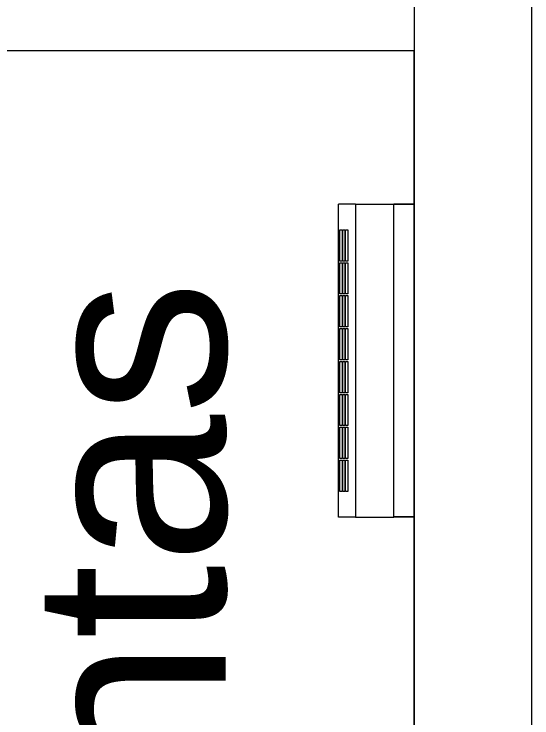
# Model space of a CAD drawing. Header units: millimetres. Extents: x -461 to 1315, y -154 to 152.
# Drawn here: x -182.406 to -181.746, y -152.214 to -151.317 of the extents above; entities that cross this region are included whole.
import ezdxf

# ---------------------------------------------------------------- set-up
doc = ezdxf.new("R2010")
doc.units = ezdxf.units.MM
doc.layers.add('A-WALL', color=253, linetype='Continuous', lineweight=15)
doc.layers.add('E-LITE', color=40, linetype='Continuous', lineweight=13)
doc.styles.get("Standard").update_dxf_attribs({"font": 'arial.ttf'})

# ---------------------------------------------------------------- blocks, each defined once
blk = doc.blocks.new('*U185')
at = {"layer": 'E-LITE'}
for p, q in [((1106.4, 1404.11), (1186.52, 1404.11)), ((1106.4, 1399.76), (1106.4, 1404.11)), ((1112.99, 1403.75), (1120.98, 1403.75)), ((1112.99, 1403.22), (1112.99, 1403.75)), ((1120.98, 1403.22), (1112.99, 1403.22)), ((1112.99, 1403.02), (1120.98, 1403.02)), ((1112.99, 1402.49), (1112.99, 1403.02)), ((1120.98, 1403.75), (1120.98, 1403.22)), ((1120.98, 1403.02), (1120.98, 1402.49)), ((1121.41, 1403.75), (1129.4, 1403.75)), ((1121.41, 1403.22), (1121.41, 1403.75)), ((1129.4, 1403.22), (1121.41, 1403.22)), ((1121.41, 1403.02), (1129.4, 1403.02)), ((1121.41, 1402.49), (1121.41, 1403.02)), ((1129.4, 1403.75), (1129.4, 1403.22)), ((1129.4, 1403.02), (1129.4, 1402.49)), ((1129.83, 1403.75), (1137.82, 1403.75)), ((1129.83, 1403.22), (1129.83, 1403.75)), ((1137.82, 1403.22), (1129.83, 1403.22)), ((1129.83, 1403.02), (1137.82, 1403.02)), ((1129.83, 1402.49), (1129.83, 1403.02)), ((1137.82, 1403.75), (1137.82, 1403.22)), ((1137.82, 1403.02), (1137.82, 1402.49)), ((1138.25, 1403.75), (1146.24, 1403.75)), ((1138.25, 1403.22), (1138.25, 1403.75)), ((1146.24, 1403.22), (1138.25, 1403.22)), ((1138.25, 1403.02), (1146.24, 1403.02)), ((1138.25, 1402.49), (1138.25, 1403.02)), ((1146.24, 1403.75), (1146.24, 1403.22)), ((1146.24, 1403.02), (1146.24, 1402.49)), ((1146.68, 1403.22), (1146.68, 1403.75)), ((1146.68, 1403.75), (1154.67, 1403.75)), ((1154.67, 1403.22), (1146.68, 1403.22)), ((1146.68, 1402.49), (1146.68, 1403.02)), ((1146.68, 1403.02), (1154.67, 1403.02)), ((1154.67, 1403.75), (1154.67, 1403.22)), ((1154.67, 1403.02), (1154.67, 1402.49)), ((1155.1, 1403.22), (1155.1, 1403.75)), ((1155.1, 1403.75), (1163.09, 1403.75)), ((1163.09, 1403.22), (1155.1, 1403.22)), ((1155.1, 1402.49), (1155.1, 1403.02)), ((1155.1, 1403.02), (1163.09, 1403.02)), ((1163.09, 1403.75), (1163.09, 1403.22)), ((1163.09, 1403.02), (1163.09, 1402.49)), ((1163.52, 1403.22), (1163.52, 1403.75)), ((1163.52, 1403.75), (1171.51, 1403.75)), ((1171.51, 1403.22), (1163.52, 1403.22)), ((1163.52, 1402.49), (1163.52, 1403.02)), ((1163.52, 1403.02), (1171.51, 1403.02)), ((1171.51, 1403.75), (1171.51, 1403.22)), ((1171.51, 1403.02), (1171.51, 1402.49)), ((1171.94, 1403.22), (1171.94, 1403.75)), ((1171.94, 1403.75), (1179.93, 1403.75)), ((1179.93, 1403.22), (1171.94, 1403.22)), ((1171.94, 1402.49), (1171.94, 1403.02)), ((1171.94, 1403.02), (1179.93, 1403.02)), ((1179.93, 1403.75), (1179.93, 1403.22)), ((1179.93, 1403.02), (1179.93, 1402.49)), ((1186.52, 1399.76), (1186.52, 1404.11)), ((1120.98, 1402.49), (1112.99, 1402.49)), ((1112.99, 1402.29), (1120.98, 1402.29)), ((1112.99, 1401.76), (1112.99, 1402.29)), ((1120.98, 1401.76), (1112.99, 1401.76)), ((1120.98, 1402.29), (1120.98, 1401.76)), ((1129.4, 1402.49), (1121.41, 1402.49)), ((1121.41, 1402.29), (1129.4, 1402.29)), ((1121.41, 1401.76), (1121.41, 1402.29)), ((1129.4, 1401.76), (1121.41, 1401.76)), ((1129.4, 1402.29), (1129.4, 1401.76)), ((1137.82, 1402.49), (1129.83, 1402.49)), ((1129.83, 1402.29), (1137.82, 1402.29)), ((1129.83, 1401.76), (1129.83, 1402.29)), ((1137.82, 1401.76), (1129.83, 1401.76)), ((1137.82, 1402.29), (1137.82, 1401.76)), ((1146.24, 1402.49), (1138.25, 1402.49)), ((1138.25, 1402.29), (1146.24, 1402.29)), ((1138.25, 1401.76), (1138.25, 1402.29)), ((1146.24, 1401.76), (1138.25, 1401.76)), ((1146.24, 1402.29), (1146.24, 1401.76)), ((1154.67, 1402.49), (1146.68, 1402.49)), ((1146.68, 1401.76), (1146.68, 1402.29)), ((1146.68, 1402.29), (1154.67, 1402.29)), ((1154.67, 1401.76), (1146.68, 1401.76)), ((1154.67, 1402.29), (1154.67, 1401.76)), ((1163.09, 1402.49), (1155.1, 1402.49)), ((1155.1, 1401.76), (1155.1, 1402.29)), ((1155.1, 1402.29), (1163.09, 1402.29)), ((1163.09, 1401.76), (1155.1, 1401.76)), ((1163.09, 1402.29), (1163.09, 1401.76)), ((1171.51, 1402.49), (1163.52, 1402.49)), ((1163.52, 1401.76), (1163.52, 1402.29)), ((1163.52, 1402.29), (1171.51, 1402.29)), ((1171.51, 1401.76), (1163.52, 1401.76)), ((1171.51, 1402.29), (1171.51, 1401.76)), ((1179.93, 1402.49), (1171.94, 1402.49)), ((1171.94, 1401.76), (1171.94, 1402.29)), ((1171.94, 1402.29), (1179.93, 1402.29)), ((1179.93, 1401.76), (1171.94, 1401.76)), ((1179.93, 1402.29), (1179.93, 1401.76)), ((1186.52, 1399.76), (1106.4, 1399.76)), ((1106.4, 1399.76), (1106.4, 1389.94)), ((1186.52, 1399.76), (1186.52, 1389.94)), ((1106.4, 1389.94), (1106.45, 1389.94)), ((1106.4, 1384.99), (1106.4, 1389.94)), ((1106.45, 1389.94), (1186.47, 1389.94)), ((1106.45, 1384.99), (1106.45, 1389.94)), ((1186.47, 1389.94), (1186.52, 1389.94)), ((1186.47, 1389.94), (1186.47, 1384.99)), ((1186.52, 1384.99), (1186.52, 1389.94)), ((1106.4, 1384.99), (1106.45, 1384.99)), ((1106.4, 1384.73), (1106.4, 1384.99)), ((1106.45, 1384.73), (1106.45, 1384.99)), ((1186.47, 1384.99), (1186.52, 1384.99)), ((1186.47, 1384.73), (1186.47, 1384.99)), ((1186.52, 1384.99), (1186.52, 1384.73)), ((1106.45, 1384.73), (1106.4, 1384.73)), ((1106.45, 1384.73), (1186.47, 1384.73)), ((1186.52, 1384.73), (1186.47, 1384.73))]:
    blk.add_line(p, q, dxfattribs=at)

msp = doc.modelspace()

# ---------------------------------------------------------------- linework, layer by layer
at = {"layer": 'A-WALL'}
for p, q in [((-181.74563, -154.11281, 0.072), (-181.74563, -119.11281, 0.072)), ((-181.74563, -154.11281, 0.072), (-181.74563, -119.11281, 0.072)), ((-181.89563, -144.55971, 0.072), (-181.89563, -154.11281, 0.072)), ((-181.89563, -144.55971, 0.072), (-181.89563, -154.11281, 0.072)), ((-183.54563, -151.36281, 0.072), (-181.89563, -151.36281, 0.072)), ((-183.54563, -151.36281, 0.072), (-181.89563, -151.36281, 0.072)), ((-181.89563, -153.96281, 0.072), (-181.89563, -151.36281, 0.072)), ((-181.89563, -153.96281, 0.072), (-181.89563, -151.36281, 0.072))]:
    msp.add_line(p, q, dxfattribs=at)

# ---------------------------------------------------------------- block references
at = {"layer": 'E-LITE', "xscale": 0.004982751380907579, "yscale": 0.004982751380907579, "zscale": 0.004982751380907579, "rotation": 89.99999999999999}
msp.add_blockref('*U185', (-174.99587, -157.47088, 0.072), dxfattribs=at)

# ---------------------------------------------------------------- texts
at = {"layer": 'A-WALL', "insert": (-182.38185, -153.8316, 0.072), "char_height": 0.2457755, "attachment_point": 1, "rotation": 90}
msp.add_mtext_dynamic_manual_height_columns('Sala de juntas', width=2.3267704, gutter_width=1.22888, heights=[0], dxfattribs=at)
msp.add_mtext_dynamic_manual_height_columns('Sala de juntas', width=2.3267704, gutter_width=1.22888, heights=[0], dxfattribs=at)

doc.saveas('drawing.dxf')
